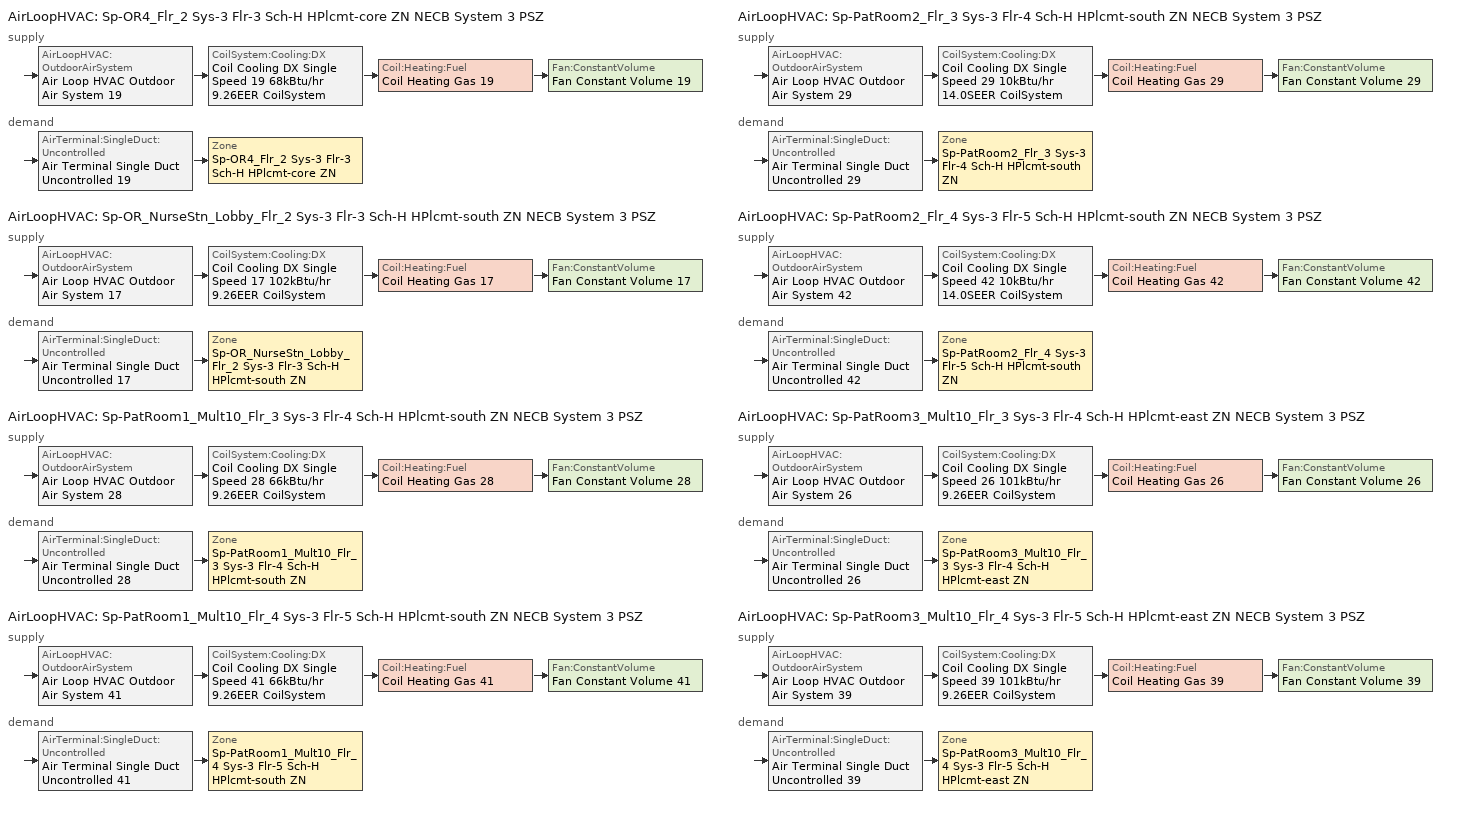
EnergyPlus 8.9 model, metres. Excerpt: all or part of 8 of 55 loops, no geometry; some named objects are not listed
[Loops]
AirLoopHVAC 'Sp-OR4_Flr_2 Sys-3 Flr-3 Sch-H HPlcmt-core ZN NECB System 3 PSZ'
 supply: AirLoopHVAC:OutdoorAirSystem 'Air Loop HVAC Outdoor Air System 19' > CoilSystem:Cooling:DX 'Coil Cooling DX Single Speed 19 68kBtu/hr 9.26EER CoilSystem' > Coil:Heating:Fuel 'Coil Heating Gas 19' > Fan:ConstantVolume 'Fan Constant Volume 19'
 demand: AirTerminal:SingleDuct:Uncontrolled 'Air Terminal Single Duct Uncontrolled 19' > Zone 'Sp-OR4_Flr_2 Sys-3 Flr-3 Sch-H HPlcmt-core ZN'
AirLoopHVAC 'Sp-OR_NurseStn_Lobby_Flr_2 Sys-3 Flr-3 Sch-H HPlcmt-south ZN NECB System 3 PSZ'
 supply: AirLoopHVAC:OutdoorAirSystem 'Air Loop HVAC Outdoor Air System 17' > CoilSystem:Cooling:DX 'Coil Cooling DX Single Speed 17 102kBtu/hr 9.26EER CoilSystem' > Coil:Heating:Fuel 'Coil Heating Gas 17' > Fan:ConstantVolume 'Fan Constant Volume 17'
 demand: AirTerminal:SingleDuct:Uncontrolled 'Air Terminal Single Duct Uncontrolled 17' > Zone 'Sp-OR_NurseStn_Lobby_Flr_2 Sys-3 Flr-3 Sch-H HPlcmt-south ZN'
AirLoopHVAC 'Sp-PatRoom1_Mult10_Flr_3 Sys-3 Flr-4 Sch-H HPlcmt-south ZN NECB System 3 PSZ'
 supply: AirLoopHVAC:OutdoorAirSystem 'Air Loop HVAC Outdoor Air System 28' > CoilSystem:Cooling:DX 'Coil Cooling DX Single Speed 28 66kBtu/hr 9.26EER CoilSystem' > Coil:Heating:Fuel 'Coil Heating Gas 28' > Fan:ConstantVolume 'Fan Constant Volume 28'
 demand: AirTerminal:SingleDuct:Uncontrolled 'Air Terminal Single Duct Uncontrolled 28' > Zone 'Sp-PatRoom1_Mult10_Flr_3 Sys-3 Flr-4 Sch-H HPlcmt-south ZN'
AirLoopHVAC 'Sp-PatRoom1_Mult10_Flr_4 Sys-3 Flr-5 Sch-H HPlcmt-south ZN NECB System 3 PSZ'
 supply: AirLoopHVAC:OutdoorAirSystem 'Air Loop HVAC Outdoor Air System 41' > CoilSystem:Cooling:DX 'Coil Cooling DX Single Speed 41 66kBtu/hr 9.26EER CoilSystem' > Coil:Heating:Fuel 'Coil Heating Gas 41' > Fan:ConstantVolume 'Fan Constant Volume 41'
 demand: AirTerminal:SingleDuct:Uncontrolled 'Air Terminal Single Duct Uncontrolled 41' > Zone 'Sp-PatRoom1_Mult10_Flr_4 Sys-3 Flr-5 Sch-H HPlcmt-south ZN'
AirLoopHVAC 'Sp-PatRoom2_Flr_3 Sys-3 Flr-4 Sch-H HPlcmt-south ZN NECB System 3 PSZ'
 supply: AirLoopHVAC:OutdoorAirSystem 'Air Loop HVAC Outdoor Air System 29' > CoilSystem:Cooling:DX 'Coil Cooling DX Single Speed 29 10kBtu/hr 14.0SEER CoilSystem' > Coil:Heating:Fuel 'Coil Heating Gas 29' > Fan:ConstantVolume 'Fan Constant Volume 29'
 demand: AirTerminal:SingleDuct:Uncontrolled 'Air Terminal Single Duct Uncontrolled 29' > Zone 'Sp-PatRoom2_Flr_3 Sys-3 Flr-4 Sch-H HPlcmt-south ZN'
AirLoopHVAC 'Sp-PatRoom2_Flr_4 Sys-3 Flr-5 Sch-H HPlcmt-south ZN NECB System 3 PSZ'
 supply: AirLoopHVAC:OutdoorAirSystem 'Air Loop HVAC Outdoor Air System 42' > CoilSystem:Cooling:DX 'Coil Cooling DX Single Speed 42 10kBtu/hr 14.0SEER CoilSystem' > Coil:Heating:Fuel 'Coil Heating Gas 42' > Fan:ConstantVolume 'Fan Constant Volume 42'
 demand: AirTerminal:SingleDuct:Uncontrolled 'Air Terminal Single Duct Uncontrolled 42' > Zone 'Sp-PatRoom2_Flr_4 Sys-3 Flr-5 Sch-H HPlcmt-south ZN'
AirLoopHVAC 'Sp-PatRoom3_Mult10_Flr_3 Sys-3 Flr-4 Sch-H HPlcmt-east ZN NECB System 3 PSZ'
 supply: AirLoopHVAC:OutdoorAirSystem 'Air Loop HVAC Outdoor Air System 26' > CoilSystem:Cooling:DX 'Coil Cooling DX Single Speed 26 101kBtu/hr 9.26EER CoilSystem' > Coil:Heating:Fuel 'Coil Heating Gas 26' > Fan:ConstantVolume 'Fan Constant Volume 26'
 demand: AirTerminal:SingleDuct:Uncontrolled 'Air Terminal Single Duct Uncontrolled 26' > Zone 'Sp-PatRoom3_Mult10_Flr_3 Sys-3 Flr-4 Sch-H HPlcmt-east ZN'
AirLoopHVAC 'Sp-PatRoom3_Mult10_Flr_4 Sys-3 Flr-5 Sch-H HPlcmt-east ZN NECB System 3 PSZ'
 supply: AirLoopHVAC:OutdoorAirSystem 'Air Loop HVAC Outdoor Air System 39' > CoilSystem:Cooling:DX 'Coil Cooling DX Single Speed 39 101kBtu/hr 9.26EER CoilSystem' > Coil:Heating:Fuel 'Coil Heating Gas 39' > Fan:ConstantVolume 'Fan Constant Volume 39'
 demand: AirTerminal:SingleDuct:Uncontrolled 'Air Terminal Single Duct Uncontrolled 39' > Zone 'Sp-PatRoom3_Mult10_Flr_4 Sys-3 Flr-5 Sch-H HPlcmt-east ZN'
[ZoneControl:Thermostat] Control Object Type 1=ThermostatSetpoint:DualSetpoint
Name | Zone or ZoneList | Control Type Schedule | Control Name 1
Sp-OR4_Flr_2 Sys-3 Flr-3 Sch-H HPlcmt-core ZN Thermostat | Sp-OR4_Flr_2 Sys-3 Flr-3 Sch-H HPlcmt-core ZN | Sp-OR4_Flr_2 Sys-3 Flr-3 Sch-H HPlcmt-core ZN Thermostat Schedule | Space Function Health care facility operating room Thermostat 18
Sp-OR_NurseStn_Lobby_Flr_2 Sys-3 Flr-3 Sch-H HPlcmt-south ZN Thermostat | Sp-OR_NurseStn_Lobby_Flr_2 Sys-3 Flr-3 Sch-H HPlcmt-south ZN | Sp-OR_NurseStn_Lobby_Flr_2 Sys-3 Flr-3 Sch-H HPlcmt-south ZN Thermostat Schedule | Space Function Health care facility nurses station Thermostat 8
Sp-PatRoom1_Mult10_Flr_3 Sys-3 Flr-4 Sch-H HPlcmt-south ZN Thermostat | Sp-PatRoom1_Mult10_Flr_3 Sys-3 Flr-4 Sch-H HPlcmt-south ZN | Sp-PatRoom1_Mult10_Flr_3 Sys-3 Flr-4 Sch-H HPlcmt-south ZN Thermostat Schedule | Space Function Health care facility patient room Thermostat 28
Sp-PatRoom1_Mult10_Flr_4 Sys-3 Flr-5 Sch-H HPlcmt-south ZN Thermostat | Sp-PatRoom1_Mult10_Flr_4 Sys-3 Flr-5 Sch-H HPlcmt-south ZN | Sp-PatRoom1_Mult10_Flr_4 Sys-3 Flr-5 Sch-H HPlcmt-south ZN Thermostat Schedule | Space Function Health care facility patient room Thermostat 36
Sp-PatRoom2_Flr_3 Sys-3 Flr-4 Sch-H HPlcmt-south ZN Thermostat | Sp-PatRoom2_Flr_3 Sys-3 Flr-4 Sch-H HPlcmt-south ZN | Sp-PatRoom2_Flr_3 Sys-3 Flr-4 Sch-H HPlcmt-south ZN Thermostat Schedule | Space Function Health care facility patient room Thermostat 29
Sp-PatRoom2_Flr_4 Sys-3 Flr-5 Sch-H HPlcmt-south ZN Thermostat | Sp-PatRoom2_Flr_4 Sys-3 Flr-5 Sch-H HPlcmt-south ZN | Sp-PatRoom2_Flr_4 Sys-3 Flr-5 Sch-H HPlcmt-south ZN Thermostat Schedule | Space Function Health care facility patient room Thermostat 37
Sp-PatRoom3_Mult10_Flr_3 Sys-3 Flr-4 Sch-H HPlcmt-east ZN Thermostat | Sp-PatRoom3_Mult10_Flr_3 Sys-3 Flr-4 Sch-H HPlcmt-east ZN | Sp-PatRoom3_Mult10_Flr_3 Sys-3 Flr-4 Sch-H HPlcmt-east ZN Thermostat Schedule | Space Function Health care facility patient room Thermostat 26
Sp-PatRoom3_Mult10_Flr_4 Sys-3 Flr-5 Sch-H HPlcmt-east ZN Thermostat | Sp-PatRoom3_Mult10_Flr_4 Sys-3 Flr-5 Sch-H HPlcmt-east ZN | Sp-PatRoom3_Mult10_Flr_4 Sys-3 Flr-5 Sch-H HPlcmt-east ZN Thermostat Schedule | Space Function Health care facility patient room Thermostat 34
[ThermostatSetpoint:DualSetpoint] Heating Setpoint Temperature Schedule=NECB-H-Thermostat Setpoint-Heating; Cooling Setpoint Temperature Schedule=NECB-H-Thermostat Setpoint-Cooling
Space Function Health care facility operating room Thermostat 18; Space Function Health care facility nurses station Thermostat 8; Space Function Health care facility patient room Thermostat 28; Space Function Health care facility patient room Thermostat 36; Space Function Health care facility patient room Thermostat 29; Space Function Health care facility patient room Thermostat 37; Space Function Health care facility patient room Thermostat 26; Space Function Health care facility patient room Thermostat 34
[AirTerminal:SingleDuct:Uncontrolled] Availability Schedule=Always On Discrete; Maximum Air Flow Rate {m3/s}=AutoSize
Air Terminal Single Duct Uncontrolled 19; Air Terminal Single Duct Uncontrolled 17; Air Terminal Single Duct Uncontrolled 28; Air Terminal Single Duct Uncontrolled 41; Air Terminal Single Duct Uncontrolled 29; Air Terminal Single Duct Uncontrolled 42; Air Terminal Single Duct Uncontrolled 26; Air Terminal Single Duct Uncontrolled 39
[Zone equipment]
Sp-OR4_Flr_2 Sys-3 Flr-3 Sch-H HPlcmt-core ZN: Air Terminal Single Duct Uncontrolled 19, Zone HVAC Baseboard Convective Water 19
Sp-OR_NurseStn_Lobby_Flr_2 Sys-3 Flr-3 Sch-H HPlcmt-south ZN: Air Terminal Single Duct Uncontrolled 17, Zone HVAC Baseboard Convective Water 17
Sp-PatRoom1_Mult10_Flr_3 Sys-3 Flr-4 Sch-H HPlcmt-south ZN: Air Terminal Single Duct Uncontrolled 28, Zone HVAC Baseboard Convective Water 28
Sp-PatRoom1_Mult10_Flr_4 Sys-3 Flr-5 Sch-H HPlcmt-south ZN: Air Terminal Single Duct Uncontrolled 41, Zone HVAC Baseboard Convective Water 41
Sp-PatRoom2_Flr_3 Sys-3 Flr-4 Sch-H HPlcmt-south ZN: Air Terminal Single Duct Uncontrolled 29, Zone HVAC Baseboard Convective Water 29
Sp-PatRoom2_Flr_4 Sys-3 Flr-5 Sch-H HPlcmt-south ZN: Air Terminal Single Duct Uncontrolled 42, Zone HVAC Baseboard Convective Water 42
Sp-PatRoom3_Mult10_Flr_3 Sys-3 Flr-4 Sch-H HPlcmt-east ZN: Air Terminal Single Duct Uncontrolled 26, Zone HVAC Baseboard Convective Water 26
Sp-PatRoom3_Mult10_Flr_4 Sys-3 Flr-5 Sch-H HPlcmt-east ZN: Air Terminal Single Duct Uncontrolled 39, Zone HVAC Baseboard Convective Water 39
[Sizing:Zone] Zone Cooling Design Supply Air Temperature Input Method=SupplyAirTemperature; Zone Cooling Design Supply Air Temperature {C}=13; Zone Cooling Design Supply Air Temperature Difference {deltaC}=11.11; Zone Heating Design Supply Air Temperature Input Method=SupplyAirTemperature; Zone Heating Design Supply Air Temperature {C}=43; Zone Heating Design Supply Air Temperature Difference {deltaC}=11.11; Zone Cooling Design Supply Air Humidity Ratio {kgWater/kgDryAir}=0.0085; Zone Heating Design Supply Air Humidity Ratio {kgWater/kgDryAir}=0.008; Zone Heating Sizing Factor=1.3; Zone Cooling Sizing Factor=1.1; Cooling Design Air Flow Method=DesignDay; Cooling Design Air Flow Rate {m3/s}=0; Cooling Minimum Air Flow per Zone Floor Area {m3/s-m2}=0.000762; Cooling Minimum Air Flow {m3/s}=0; Cooling Minimum Air Flow Fraction=0; Heating Design Air Flow Method=DesignDay; Heating Design Air Flow Rate {m3/s}=0; Heating Maximum Air Flow per Zone Floor Area {m3/s-m2}=0.002032; Heating Maximum Air Flow {m3/s}=0.141576; Heating Maximum Air Flow Fraction=0.3; Account for Dedicated Outdoor Air System=No
Name | Design Specification Outdoor Air Object | Design Specification Zone Air Distribution Object
Sp-OR4_Flr_2 Sys-3 Flr-3 Sch-H HPlcmt-core ZN | Space Function Health care facility operating room Ventilation | Sp-OR4_Flr_2 Sys-3 Flr-3 Sch-H HPlcmt-core ZN Design Spec Zone Air Dist
Sp-OR_NurseStn_Lobby_Flr_2 Sys-3 Flr-3 Sch-H HPlcmt-south ZN | Space Function Health care facility nurses station Ventilation | Sp-OR_NurseStn_Lobby_Flr_2 Sys-3 Flr-3 Sch-H HPlcmt-south ZN Design Spec Zone Air Dist
Sp-PatRoom1_Mult10_Flr_3 Sys-3 Flr-4 Sch-H HPlcmt-south ZN | Space Function Health care facility patient room Ventilation | Sp-PatRoom1_Mult10_Flr_3 Sys-3 Flr-4 Sch-H HPlcmt-south ZN Design Spec Zone Air Dist
Sp-PatRoom1_Mult10_Flr_4 Sys-3 Flr-5 Sch-H HPlcmt-south ZN | Space Function Health care facility patient room Ventilation | Sp-PatRoom1_Mult10_Flr_4 Sys-3 Flr-5 Sch-H HPlcmt-south ZN Design Spec Zone Air Dist
Sp-PatRoom2_Flr_3 Sys-3 Flr-4 Sch-H HPlcmt-south ZN | Space Function Health care facility patient room Ventilation | Sp-PatRoom2_Flr_3 Sys-3 Flr-4 Sch-H HPlcmt-south ZN Design Spec Zone Air Dist
Sp-PatRoom2_Flr_4 Sys-3 Flr-5 Sch-H HPlcmt-south ZN | Space Function Health care facility patient room Ventilation | Sp-PatRoom2_Flr_4 Sys-3 Flr-5 Sch-H HPlcmt-south ZN Design Spec Zone Air Dist
Sp-PatRoom3_Mult10_Flr_3 Sys-3 Flr-4 Sch-H HPlcmt-east ZN | Space Function Health care facility patient room Ventilation | Sp-PatRoom3_Mult10_Flr_3 Sys-3 Flr-4 Sch-H HPlcmt-east ZN Design Spec Zone Air Dist
Sp-PatRoom3_Mult10_Flr_4 Sys-3 Flr-5 Sch-H HPlcmt-east ZN | Space Function Health care facility patient room Ventilation | Sp-PatRoom3_Mult10_Flr_4 Sys-3 Flr-5 Sch-H HPlcmt-east ZN Design Spec Zone Air Dist
[DesignSpecification:ZoneAirDistribution] Zone Air Distribution Effectiveness in Cooling Mode=1; Zone Air Distribution Effectiveness in Heating Mode=1
Sp-OR4_Flr_2 Sys-3 Flr-3 Sch-H HPlcmt-core ZN Design Spec Zone Air Dist; Sp-OR_NurseStn_Lobby_Flr_2 Sys-3 Flr-3 Sch-H HPlcmt-south ZN Design Spec Zone Air Dist; Sp-PatRoom1_Mult10_Flr_3 Sys-3 Flr-4 Sch-H HPlcmt-south ZN Design Spec Zone Air Dist; Sp-PatRoom1_Mult10_Flr_4 Sys-3 Flr-5 Sch-H HPlcmt-south ZN Design Spec Zone Air Dist; Sp-PatRoom2_Flr_3 Sys-3 Flr-4 Sch-H HPlcmt-south ZN Design Spec Zone Air Dist; Sp-PatRoom2_Flr_4 Sys-3 Flr-5 Sch-H HPlcmt-south ZN Design Spec Zone Air Dist; Sp-PatRoom3_Mult10_Flr_3 Sys-3 Flr-4 Sch-H HPlcmt-east ZN Design Spec Zone Air Dist; Sp-PatRoom3_Mult10_Flr_4 Sys-3 Flr-5 Sch-H HPlcmt-east ZN Design Spec Zone Air Dist
[Controller:MechanicalVentilation] Demand Controlled Ventilation=No; System Outdoor Air Method=ZoneSum
Name | Availability Schedule | Zone Name 1 | Design Specification Outdoor Air Object Name 1 | Design Specification Zone Air Distribution Object Name 1
Controller Mechanical Ventilation 19 | Sp-OR4_Flr_2 Sys-3 Flr-3 Sch-H HPlcmt-core ZN NECB System 3 PSZ Occ Sch | Sp-OR4_Flr_2 Sys-3 Flr-3 Sch-H HPlcmt-core ZN | Space Function Health care facility operating room Ventilation | Sp-OR4_Flr_2 Sys-3 Flr-3 Sch-H HPlcmt-core ZN Design Spec Zone Air Dist
Controller Mechanical Ventilation 17 | Sp-OR_NurseStn_Lobby_Flr_2 Sys-3 Flr-3 Sch-H HPlcmt-south ZN NECB System 3 PSZ Occ Sch | Sp-OR_NurseStn_Lobby_Flr_2 Sys-3 Flr-3 Sch-H HPlcmt-south ZN | Space Function Health care facility nurses station Ventilation | Sp-OR_NurseStn_Lobby_Flr_2 Sys-3 Flr-3 Sch-H HPlcmt-south ZN Design Spec Zone Air Dist
Controller Mechanical Ventilation 28 | Sp-PatRoom1_Mult10_Flr_3 Sys-3 Flr-4 Sch-H HPlcmt-south ZN NECB System 3 PSZ Occ Sch | Sp-PatRoom1_Mult10_Flr_3 Sys-3 Flr-4 Sch-H HPlcmt-south ZN | Space Function Health care facility patient room Ventilation | Sp-PatRoom1_Mult10_Flr_3 Sys-3 Flr-4 Sch-H HPlcmt-south ZN Design Spec Zone Air Dist
Controller Mechanical Ventilation 41 | Sp-PatRoom1_Mult10_Flr_4 Sys-3 Flr-5 Sch-H HPlcmt-south ZN NECB System 3 PSZ Occ Sch | Sp-PatRoom1_Mult10_Flr_4 Sys-3 Flr-5 Sch-H HPlcmt-south ZN | Space Function Health care facility patient room Ventilation | Sp-PatRoom1_Mult10_Flr_4 Sys-3 Flr-5 Sch-H HPlcmt-south ZN Design Spec Zone Air Dist
Controller Mechanical Ventilation 29 | Always On Discrete | Sp-PatRoom2_Flr_3 Sys-3 Flr-4 Sch-H HPlcmt-south ZN | Space Function Health care facility patient room Ventilation | Sp-PatRoom2_Flr_3 Sys-3 Flr-4 Sch-H HPlcmt-south ZN Design Spec Zone Air Dist
Controller Mechanical Ventilation 42 | Always On Discrete | Sp-PatRoom2_Flr_4 Sys-3 Flr-5 Sch-H HPlcmt-south ZN | Space Function Health care facility patient room Ventilation | Sp-PatRoom2_Flr_4 Sys-3 Flr-5 Sch-H HPlcmt-south ZN Design Spec Zone Air Dist
Controller Mechanical Ventilation 26 | Sp-PatRoom3_Mult10_Flr_3 Sys-3 Flr-4 Sch-H HPlcmt-east ZN NECB System 3 PSZ Occ Sch | Sp-PatRoom3_Mult10_Flr_3 Sys-3 Flr-4 Sch-H HPlcmt-east ZN | Space Function Health care facility patient room Ventilation | Sp-PatRoom3_Mult10_Flr_3 Sys-3 Flr-4 Sch-H HPlcmt-east ZN Design Spec Zone Air Dist
Controller Mechanical Ventilation 39 | Sp-PatRoom3_Mult10_Flr_4 Sys-3 Flr-5 Sch-H HPlcmt-east ZN NECB System 3 PSZ Occ Sch | Sp-PatRoom3_Mult10_Flr_4 Sys-3 Flr-5 Sch-H HPlcmt-east ZN | Space Function Health care facility patient room Ventilation | Sp-PatRoom3_Mult10_Flr_4 Sys-3 Flr-5 Sch-H HPlcmt-east ZN Design Spec Zone Air Dist
[DesignSpecification:OutdoorAir] Outdoor Air Method=Sum; Outdoor Air Flow per Person {m3/s-person}=0; Outdoor Air Flow per Zone {m3/s}=0; Outdoor Air Flow Air Changes per Hour {1/hr}=0
Name | Outdoor Air Flow per Zone Floor Area {m3/s-m2}
Space Function Health care facility operating room Ventilation | 0.004572
Space Function Health care facility nurses station Ventilation; Space Function Health care facility patient room Ventilation | 0.001524
[AirLoopHVAC] Design Supply Air Flow Rate {m3/s}=AutoSize
Sp-OR4_Flr_2 Sys-3 Flr-3 Sch-H HPlcmt-core ZN NECB System 3 PSZ; Sp-OR_NurseStn_Lobby_Flr_2 Sys-3 Flr-3 Sch-H HPlcmt-south ZN NECB System 3 PSZ; Sp-PatRoom1_Mult10_Flr_3 Sys-3 Flr-4 Sch-H HPlcmt-south ZN NECB System 3 PSZ; Sp-PatRoom1_Mult10_Flr_4 Sys-3 Flr-5 Sch-H HPlcmt-south ZN NECB System 3 PSZ; Sp-PatRoom2_Flr_3 Sys-3 Flr-4 Sch-H HPlcmt-south ZN NECB System 3 PSZ; Sp-PatRoom2_Flr_4 Sys-3 Flr-5 Sch-H HPlcmt-south ZN NECB System 3 PSZ; Sp-PatRoom3_Mult10_Flr_3 Sys-3 Flr-4 Sch-H HPlcmt-east ZN NECB System 3 PSZ; Sp-PatRoom3_Mult10_Flr_4 Sys-3 Flr-5 Sch-H HPlcmt-east ZN NECB System 3 PSZ
[Sizing:System] Type of Load to Size On=Sensible; Design Outdoor Air Flow Rate {m3/s}=Autosize; Central Heating Maximum System Air Flow Ratio=1; Preheat Design Temperature {C}=7; Preheat Design Humidity Ratio {kgWater/kgDryAir}=0.008; Precool Design Temperature {C}=13; Precool Design Humidity Ratio {kgWater/kgDryAir}=0.008; Central Cooling Design Supply Air Temperature {C}=13; Central Heating Design Supply Air Temperature {C}=43; Type of Zone Sum to Use=NonCoincident; 100% Outdoor Air in Cooling=No; 100% Outdoor Air in Heating=No; Central Cooling Design Supply Air Humidity Ratio {kgWater/kgDryAir}=0.0085; Central Heating Design Supply Air Humidity Ratio {kgWater/kgDryAir}=0.008; Cooling Supply Air Flow Rate Method=DesignDay; Cooling Supply Air Flow Rate {m3/s}=0; Cooling Supply Air Flow Rate Per Floor Area {m3/s-m2}=0.00996765; Cooling Fraction of Autosized Cooling Supply Air Flow Rate=1; Cooling Supply Air Flow Rate Per Unit Cooling Capacity {m3/s-W}=3.94755e-05; Heating Supply Air Flow Rate Method=DesignDay; Heating Supply Air Flow Rate {m3/s}=0; Heating Supply Air Flow Rate Per Floor Area {m3/s-m2}=0.00996765; Heating Fraction of Autosized Heating Supply Air Flow Rate=1; Heating Fraction of Autosized Cooling Supply Air Flow Rate=1; Heating Supply Air Flow Rate Per Unit Heating Capacity {m3/s-W}=3.15882e-05; System Outdoor Air Method=ZoneSum; Zone Maximum Outdoor Air Fraction=1; Cooling Design Capacity Method=CoolingDesignCapacity; Cooling Design Capacity {W}=Autosize; Cooling Design Capacity Per Floor Area {W/m2}=234.7; Fraction of Autosized Cooling Design Capacity=1; Heating Design Capacity Method=HeatingDesignCapacity; Heating Design Capacity {W}=Autosize; Heating Design Capacity Per Floor Area {W/m2}=157; Fraction of Autosized Heating Design Capacity=1; Central Cooling Capacity Control Method=OnOff
Sp-OR4_Flr_2 Sys-3 Flr-3 Sch-H HPlcmt-core ZN NECB System 3 PSZ; Sp-OR_NurseStn_Lobby_Flr_2 Sys-3 Flr-3 Sch-H HPlcmt-south ZN NECB System 3 PSZ; Sp-PatRoom1_Mult10_Flr_3 Sys-3 Flr-4 Sch-H HPlcmt-south ZN NECB System 3 PSZ; Sp-PatRoom1_Mult10_Flr_4 Sys-3 Flr-5 Sch-H HPlcmt-south ZN NECB System 3 PSZ; Sp-PatRoom2_Flr_3 Sys-3 Flr-4 Sch-H HPlcmt-south ZN NECB System 3 PSZ; Sp-PatRoom2_Flr_4 Sys-3 Flr-5 Sch-H HPlcmt-south ZN NECB System 3 PSZ; Sp-PatRoom3_Mult10_Flr_3 Sys-3 Flr-4 Sch-H HPlcmt-east ZN NECB System 3 PSZ; Sp-PatRoom3_Mult10_Flr_4 Sys-3 Flr-5 Sch-H HPlcmt-east ZN NECB System 3 PSZ
[Controller:OutdoorAir] Minimum Outdoor Air Flow Rate {m3/s}=Autosize; Maximum Outdoor Air Flow Rate {m3/s}=Autosize; Economizer Control Action Type=ModulateFlow; Lockout Type=NoLockout; Minimum Limit Type=FixedMinimum; High Humidity Control=No; Control High Indoor Humidity Based on Outdoor Humidity Ratio=Yes; Heat Recovery Bypass Control Type=BypassWhenWithinEconomizerLimits
Name | Economizer Control Type | Economizer Maximum Limit Dry-Bulb Temperature {C} | Economizer Maximum Limit Enthalpy {J/kg} | Economizer Minimum Limit Dry-Bulb Temperature {C} | Minimum Outdoor Air Schedule | Mechanical Ventilation Controller
Controller Outdoor Air 19 | NoEconomizer | 28 | 64000 | -100 | Sp-OR4_Flr_2 Sys-3 Flr-3 Sch-H HPlcmt-core ZN NECB System 3 PSZ Occ Sch | Controller Mechanical Ventilation 19
Controller Outdoor Air 17 | DifferentialEnthalpy |  |  |  | Sp-OR_NurseStn_Lobby_Flr_2 Sys-3 Flr-3 Sch-H HPlcmt-south ZN NECB System 3 PSZ Occ Sch | Controller Mechanical Ventilation 17
Controller Outdoor Air 28 | NoEconomizer | 28 | 64000 | -100 | Sp-PatRoom1_Mult10_Flr_3 Sys-3 Flr-4 Sch-H HPlcmt-south ZN NECB System 3 PSZ Occ Sch | Controller Mechanical Ventilation 28
Controller Outdoor Air 41 | NoEconomizer | 28 | 64000 | -100 | Sp-PatRoom1_Mult10_Flr_4 Sys-3 Flr-5 Sch-H HPlcmt-south ZN NECB System 3 PSZ Occ Sch | Controller Mechanical Ventilation 41
Controller Outdoor Air 29 | NoEconomizer | 28 | 64000 | -100 | Always On Discrete | Controller Mechanical Ventilation 29
Controller Outdoor Air 42 | NoEconomizer | 28 | 64000 | -100 | Always On Discrete | Controller Mechanical Ventilation 42
Controller Outdoor Air 26 | DifferentialEnthalpy |  |  |  | Sp-PatRoom3_Mult10_Flr_3 Sys-3 Flr-4 Sch-H HPlcmt-east ZN NECB System 3 PSZ Occ Sch | Controller Mechanical Ventilation 26
Controller Outdoor Air 39 | DifferentialEnthalpy |  |  |  | Sp-PatRoom3_Mult10_Flr_4 Sys-3 Flr-5 Sch-H HPlcmt-east ZN NECB System 3 PSZ Occ Sch | Controller Mechanical Ventilation 39
[SetpointManager:MixedAir] Control Variable=Temperature
Node 311 OS Default SPM; Node 310 OS Default SPM; Node 309 OS Default SPM; Node 285 OS Default SPM; Node 284 OS Default SPM; Node 283 OS Default SPM; Node 428 OS Default SPM; Node 427 OS Default SPM; Node 426 OS Default SPM; Node 597 OS Default SPM; Node 596 OS Default SPM; Node 595 OS Default SPM; Node 441 OS Default SPM; Node 440 OS Default SPM; Node 439 OS Default SPM; Node 610 OS Default SPM; Node 609 OS Default SPM; Node 608 OS Default SPM; Node 402 OS Default SPM; Node 401 OS Default SPM; Node 400 OS Default SPM; Node 571 OS Default SPM; Node 570 OS Default SPM; Node 569 OS Default SPM
[CoilSystem:Cooling:DX] Availability Schedule=Always On Discrete
Name | Cooling Coil
Coil Cooling DX Single Speed 19 68kBtu/hr 9.26EER CoilSystem | Coil Cooling DX Single Speed 19 68kBtu/hr 9.26EER
Coil Cooling DX Single Speed 17 102kBtu/hr 9.26EER CoilSystem | Coil Cooling DX Single Speed 17 102kBtu/hr 9.26EER
Coil Cooling DX Single Speed 28 66kBtu/hr 9.26EER CoilSystem | Coil Cooling DX Single Speed 28 66kBtu/hr 9.26EER
Coil Cooling DX Single Speed 41 66kBtu/hr 9.26EER CoilSystem | Coil Cooling DX Single Speed 41 66kBtu/hr 9.26EER
Coil Cooling DX Single Speed 29 10kBtu/hr 14.0SEER CoilSystem | Coil Cooling DX Single Speed 29 10kBtu/hr 14.0SEER
Coil Cooling DX Single Speed 42 10kBtu/hr 14.0SEER CoilSystem | Coil Cooling DX Single Speed 42 10kBtu/hr 14.0SEER
Coil Cooling DX Single Speed 26 101kBtu/hr 9.26EER CoilSystem | Coil Cooling DX Single Speed 26 101kBtu/hr 9.26EER
Coil Cooling DX Single Speed 39 101kBtu/hr 9.26EER CoilSystem | Coil Cooling DX Single Speed 39 101kBtu/hr 9.26EER
[Coil:Cooling:DX:SingleSpeed] Availability Schedule=Always On Discrete; Gross Rated Total Cooling Capacity {W}=Autosize; Gross Rated Sensible Heat Ratio=Autosize; Rated Air Flow Rate {m3/s}=Autosize; Rated Evaporator Fan Power Per Volume Flow Rate {W/(m3/s)}=773.3; Total Cooling Capacity Function of Temperature Curve=DXCOOL-NECB2011-REF-CAPFT; Total Cooling Capacity Function of Flow Fraction Curve=DXCOOL-NECB2011-REF-CAPFFLOW; Energy Input Ratio Function of Temperature Curve=DXCOOL-NECB2011-REF-COOLEIRFT; Energy Input Ratio Function of Flow Fraction Curve=DXCOOL-NECB2011-REF-COOLEIRFFLOW; Part Load Fraction Correlation Curve=DXCOOL-NECB2011-REF-COOLPLFFPLR; Condenser Type=AirCooled; Evaporative Condenser Effectiveness=0; Evaporative Condenser Air Flow Rate {m3/s}=Autosize; Evaporative Condenser Pump Rated Power Consumption {W}=Autosize; Crankcase Heater Capacity {W}=0; Maximum Outdoor Dry-Bulb Temperature for Crankcase Heater Operation {C}=0; Basin Heater Capacity {W/K}=0; Basin Heater Setpoint Temperature {C}=10
Name | Gross Rated Cooling COP {W/W}
Coil Cooling DX Single Speed 19 68kBtu/hr 9.26EER | 3.17927
Coil Cooling DX Single Speed 17 102kBtu/hr 9.26EER | 3.20365
Coil Cooling DX Single Speed 28 66kBtu/hr 9.26EER | 3.1776
Coil Cooling DX Single Speed 41 66kBtu/hr 9.26EER | 3.17758
Coil Cooling DX Single Speed 29 10kBtu/hr 14.0SEER; Coil Cooling DX Single Speed 42 10kBtu/hr 14.0SEER | 3.8248
Coil Cooling DX Single Speed 26 101kBtu/hr 9.26EER | 3.20291
Coil Cooling DX Single Speed 39 101kBtu/hr 9.26EER | 3.20284
[Coil:Heating:Fuel] Availability Schedule=Always On Discrete; Fuel Type=NaturalGas; Burner Efficiency=0.8; Nominal Capacity {W}=AutoSize; Parasitic Electric Load {W}=0; Parasitic Fuel Load {W}=0
Coil Heating Gas 19; Coil Heating Gas 17; Coil Heating Gas 28; Coil Heating Gas 41; Coil Heating Gas 29; Coil Heating Gas 42; Coil Heating Gas 26; Coil Heating Gas 39
[Fan:ConstantVolume] Fan Total Efficiency=0.39975; Pressure Rise {Pa}=640; Maximum Flow Rate {m3/s}=AutoSize; Motor Efficiency=0.615; Motor In Airstream Fraction=1
Name | Availability Schedule
Fan Constant Volume 19 | Sp-OR4_Flr_2 Sys-3 Flr-3 Sch-H HPlcmt-core ZN NECB System 3 PSZ Occ Sch
Fan Constant Volume 17 | Sp-OR_NurseStn_Lobby_Flr_2 Sys-3 Flr-3 Sch-H HPlcmt-south ZN NECB System 3 PSZ Occ Sch
Fan Constant Volume 28 | Sp-PatRoom1_Mult10_Flr_3 Sys-3 Flr-4 Sch-H HPlcmt-south ZN NECB System 3 PSZ Occ Sch
Fan Constant Volume 41 | Sp-PatRoom1_Mult10_Flr_4 Sys-3 Flr-5 Sch-H HPlcmt-south ZN NECB System 3 PSZ Occ Sch
Fan Constant Volume 29; Fan Constant Volume 42 | Always On Discrete
Fan Constant Volume 26 | Sp-PatRoom3_Mult10_Flr_3 Sys-3 Flr-4 Sch-H HPlcmt-east ZN NECB System 3 PSZ Occ Sch
Fan Constant Volume 39 | Sp-PatRoom3_Mult10_Flr_4 Sys-3 Flr-5 Sch-H HPlcmt-east ZN NECB System 3 PSZ Occ Sch
[SetpointManager:SingleZone:Reheat] Control Variable=Temperature; Minimum Supply Air Temperature {C}=13; Maximum Supply Air Temperature {C}=43
Name | Control Zone
Setpoint Manager Single Zone Reheat 19 | Sp-OR4_Flr_2 Sys-3 Flr-3 Sch-H HPlcmt-core ZN
Setpoint Manager Single Zone Reheat 17 | Sp-OR_NurseStn_Lobby_Flr_2 Sys-3 Flr-3 Sch-H HPlcmt-south ZN
Setpoint Manager Single Zone Reheat 28 | Sp-PatRoom1_Mult10_Flr_3 Sys-3 Flr-4 Sch-H HPlcmt-south ZN
Setpoint Manager Single Zone Reheat 41 | Sp-PatRoom1_Mult10_Flr_4 Sys-3 Flr-5 Sch-H HPlcmt-south ZN
Setpoint Manager Single Zone Reheat 29 | Sp-PatRoom2_Flr_3 Sys-3 Flr-4 Sch-H HPlcmt-south ZN
Setpoint Manager Single Zone Reheat 42 | Sp-PatRoom2_Flr_4 Sys-3 Flr-5 Sch-H HPlcmt-south ZN
Setpoint Manager Single Zone Reheat 26 | Sp-PatRoom3_Mult10_Flr_3 Sys-3 Flr-4 Sch-H HPlcmt-east ZN
Setpoint Manager Single Zone Reheat 39 | Sp-PatRoom3_Mult10_Flr_4 Sys-3 Flr-5 Sch-H HPlcmt-east ZN
[Schedule:Compact]
Sp-OR4_Flr_2 Sys-3 Flr-3 Sch-H HPlcmt-core ZN Thermostat Schedule; Sp-OR_NurseStn_Lobby_Flr_2 Sys-3 Flr-3 Sch-H HPlcmt-south ZN Thermostat Schedule; Sp-PatRoom1_Mult10_Flr_3 Sys-3 Flr-4 Sch-H HPlcmt-south ZN Thermostat Schedule; Sp-PatRoom1_Mult10_Flr_4 Sys-3 Flr-5 Sch-H HPlcmt-south ZN Thermostat Schedule; Sp-PatRoom2_Flr_3 Sys-3 Flr-4 Sch-H HPlcmt-south ZN Thermostat Schedule; Sp-PatRoom2_Flr_4 Sys-3 Flr-5 Sch-H HPlcmt-south ZN Thermostat Schedule; Sp-PatRoom3_Mult10_Flr_3 Sys-3 Flr-4 Sch-H HPlcmt-east ZN Thermostat Schedule; Sp-PatRoom3_Mult10_Flr_4 Sys-3 Flr-5 Sch-H HPlcmt-east ZN Thermostat Schedule: Through: 12/31, For: AllDays, Until: 24:00, 4
[Schedule:Day:Interval]
NECB-H-Thermostat Setpoint-Heating Sun|Hol Day; NECB-H-Thermostat Setpoint-Heating Default|Wkdy Day; NECB-H-Thermostat Setpoint-Heating Sat Day; NECB-H-Thermostat Setpoint-Heating Default: No, 01:00, 22, 07:00, 18, 08:00, 20, 24:00, 22
NECB-H-Thermostat Setpoint-Cooling Sun|Hol Day; NECB-H-Thermostat Setpoint-Cooling Default|Wkdy Day; NECB-H-Thermostat Setpoint-Cooling Sat Day; NECB-H-Thermostat Setpoint-Cooling Default: No, 24:00, 24
Sp-OR4_Flr_2 Sys-3 Flr-3 Sch-H HPlcmt-core ZN NECB System 3 PSZ Occ Sch Sunday; Sp-OR4_Flr_2 Sys-3 Flr-3 Sch-H HPlcmt-core ZN NECB System 3 PSZ Occ Sch Monday; Sp-OR4_Flr_2 Sys-3 Flr-3 Sch-H HPlcmt-core ZN NECB System 3 PSZ Occ Sch Tuesday; Sp-OR4_Flr_2 Sys-3 Flr-3 Sch-H HPlcmt-core ZN NECB System 3 PSZ Occ Sch Wednesday; Sp-OR4_Flr_2 Sys-3 Flr-3 Sch-H HPlcmt-core ZN NECB System 3 PSZ Occ Sch Thursday; Sp-OR4_Flr_2 Sys-3 Flr-3 Sch-H HPlcmt-core ZN NECB System 3 PSZ Occ Sch Friday; Sp-OR4_Flr_2 Sys-3 Flr-3 Sch-H HPlcmt-core ZN NECB System 3 PSZ Occ Sch Saturday; Sp-OR4_Flr_2 Sys-3 Flr-3 Sch-H HPlcmt-core ZN NECB System 3 PSZ Occ Sch Default; Sp-OR4_Flr_2 Sys-3 Flr-3 Sch-H HPlcmt-core ZN NECB System 3 PSZ Occ Sch Summer Design Day; Sp-OR4_Flr_2 Sys-3 Flr-3 Sch-H HPlcmt-core ZN NECB System 3 PSZ Occ Sch Winter Design Day; Sp-OR_NurseStn_Lobby_Flr_2 Sys-3 Flr-3 Sch-H HPlcmt-south ZN NECB System 3 PSZ Occ Sch Sunday; Sp-OR_NurseStn_Lobby_Flr_2 Sys-3 Flr-3 Sch-H HPlcmt-south ZN NECB System 3 PSZ Occ Sch Monday; Sp-OR_NurseStn_Lobby_Flr_2 Sys-3 Flr-3 Sch-H HPlcmt-south ZN NECB System 3 PSZ Occ Sch Tuesday; Sp-OR_NurseStn_Lobby_Flr_2 Sys-3 Flr-3 Sch-H HPlcmt-south ZN NECB System 3 PSZ Occ Sch Wednesday; Sp-OR_NurseStn_Lobby_Flr_2 Sys-3 Flr-3 Sch-H HPlcmt-south ZN NECB System 3 PSZ Occ Sch Thursday; Sp-OR_NurseStn_Lobby_Flr_2 Sys-3 Flr-3 Sch-H HPlcmt-south ZN NECB System 3 PSZ Occ Sch Friday; Sp-OR_NurseStn_Lobby_Flr_2 Sys-3 Flr-3 Sch-H HPlcmt-south ZN NECB System 3 PSZ Occ Sch Saturday; Sp-OR_NurseStn_Lobby_Flr_2 Sys-3 Flr-3 Sch-H HPlcmt-south ZN NECB System 3 PSZ Occ Sch Default; Sp-OR_NurseStn_Lobby_Flr_2 Sys-3 Flr-3 Sch-H HPlcmt-south ZN NECB System 3 PSZ Occ Sch Summer Design Day; Sp-OR_NurseStn_Lobby_Flr_2 Sys-3 Flr-3 Sch-H HPlcmt-south ZN NECB System 3 PSZ Occ Sch Winter Design Day; Sp-PatRoom1_Mult10_Flr_3 Sys-3 Flr-4 Sch-H HPlcmt-south ZN NECB System 3 PSZ Occ Sch Sunday; Sp-PatRoom1_Mult10_Flr_3 Sys-3 Flr-4 Sch-H HPlcmt-south ZN NECB System 3 PSZ Occ Sch Monday; Sp-PatRoom1_Mult10_Flr_3 Sys-3 Flr-4 Sch-H HPlcmt-south ZN NECB System 3 PSZ Occ Sch Tuesday; Sp-PatRoom1_Mult10_Flr_3 Sys-3 Flr-4 Sch-H HPlcmt-south ZN NECB System 3 PSZ Occ Sch Wednesday; Sp-PatRoom1_Mult10_Flr_3 Sys-3 Flr-4 Sch-H HPlcmt-south ZN NECB System 3 PSZ Occ Sch Thursday; Sp-PatRoom1_Mult10_Flr_3 Sys-3 Flr-4 Sch-H HPlcmt-south ZN NECB System 3 PSZ Occ Sch Friday; Sp-PatRoom1_Mult10_Flr_3 Sys-3 Flr-4 Sch-H HPlcmt-south ZN NECB System 3 PSZ Occ Sch Saturday; Sp-PatRoom1_Mult10_Flr_3 Sys-3 Flr-4 Sch-H HPlcmt-south ZN NECB System 3 PSZ Occ Sch Default; Sp-PatRoom1_Mult10_Flr_3 Sys-3 Flr-4 Sch-H HPlcmt-south ZN NECB System 3 PSZ Occ Sch Summer Design Day; Sp-PatRoom1_Mult10_Flr_3 Sys-3 Flr-4 Sch-H HPlcmt-south ZN NECB System 3 PSZ Occ Sch Winter Design Day; Sp-PatRoom1_Mult10_Flr_4 Sys-3 Flr-5 Sch-H HPlcmt-south ZN NECB System 3 PSZ Occ Sch Sunday; Sp-PatRoom1_Mult10_Flr_4 Sys-3 Flr-5 Sch-H HPlcmt-south ZN NECB System 3 PSZ Occ Sch Monday; Sp-PatRoom1_Mult10_Flr_4 Sys-3 Flr-5 Sch-H HPlcmt-south ZN NECB System 3 PSZ Occ Sch Tuesday; Sp-PatRoom1_Mult10_Flr_4 Sys-3 Flr-5 Sch-H HPlcmt-south ZN NECB System 3 PSZ Occ Sch Wednesday; Sp-PatRoom1_Mult10_Flr_4 Sys-3 Flr-5 Sch-H HPlcmt-south ZN NECB System 3 PSZ Occ Sch Thursday; Sp-PatRoom1_Mult10_Flr_4 Sys-3 Flr-5 Sch-H HPlcmt-south ZN NECB System 3 PSZ Occ Sch Friday; Sp-PatRoom1_Mult10_Flr_4 Sys-3 Flr-5 Sch-H HPlcmt-south ZN NECB System 3 PSZ Occ Sch Saturday; Sp-PatRoom1_Mult10_Flr_4 Sys-3 Flr-5 Sch-H HPlcmt-south ZN NECB System 3 PSZ Occ Sch Default; Sp-PatRoom1_Mult10_Flr_4 Sys-3 Flr-5 Sch-H HPlcmt-south ZN NECB System 3 PSZ Occ Sch Summer Design Day; Sp-PatRoom1_Mult10_Flr_4 Sys-3 Flr-5 Sch-H HPlcmt-south ZN NECB System 3 PSZ Occ Sch Winter Design Day; Sp-PatRoom3_Mult10_Flr_3 Sys-3 Flr-4 Sch-H HPlcmt-east ZN NECB System 3 PSZ Occ Sch Sunday; Sp-PatRoom3_Mult10_Flr_3 Sys-3 Flr-4 Sch-H HPlcmt-east ZN NECB System 3 PSZ Occ Sch Monday; Sp-PatRoom3_Mult10_Flr_3 Sys-3 Flr-4 Sch-H HPlcmt-east ZN NECB System 3 PSZ Occ Sch Tuesday; Sp-PatRoom3_Mult10_Flr_3 Sys-3 Flr-4 Sch-H HPlcmt-east ZN NECB System 3 PSZ Occ Sch Wednesday; Sp-PatRoom3_Mult10_Flr_3 Sys-3 Flr-4 Sch-H HPlcmt-east ZN NECB System 3 PSZ Occ Sch Thursday; Sp-PatRoom3_Mult10_Flr_3 Sys-3 Flr-4 Sch-H HPlcmt-east ZN NECB System 3 PSZ Occ Sch Friday; Sp-PatRoom3_Mult10_Flr_3 Sys-3 Flr-4 Sch-H HPlcmt-east ZN NECB System 3 PSZ Occ Sch Saturday; Sp-PatRoom3_Mult10_Flr_3 Sys-3 Flr-4 Sch-H HPlcmt-east ZN NECB System 3 PSZ Occ Sch Default; Sp-PatRoom3_Mult10_Flr_3 Sys-3 Flr-4 Sch-H HPlcmt-east ZN NECB System 3 PSZ Occ Sch Summer Design Day; Sp-PatRoom3_Mult10_Flr_3 Sys-3 Flr-4 Sch-H HPlcmt-east ZN NECB System 3 PSZ Occ Sch Winter Design Day; Sp-PatRoom3_Mult10_Flr_4 Sys-3 Flr-5 Sch-H HPlcmt-east ZN NECB System 3 PSZ Occ Sch Sunday; Sp-PatRoom3_Mult10_Flr_4 Sys-3 Flr-5 Sch-H HPlcmt-east ZN NECB System 3 PSZ Occ Sch Monday; Sp-PatRoom3_Mult10_Flr_4 Sys-3 Flr-5 Sch-H HPlcmt-east ZN NECB System 3 PSZ Occ Sch Tuesday; Sp-PatRoom3_Mult10_Flr_4 Sys-3 Flr-5 Sch-H HPlcmt-east ZN NECB System 3 PSZ Occ Sch Wednesday; Sp-PatRoom3_Mult10_Flr_4 Sys-3 Flr-5 Sch-H HPlcmt-east ZN NECB System 3 PSZ Occ Sch Thursday; Sp-PatRoom3_Mult10_Flr_4 Sys-3 Flr-5 Sch-H HPlcmt-east ZN NECB System 3 PSZ Occ Sch Friday; Sp-PatRoom3_Mult10_Flr_4 Sys-3 Flr-5 Sch-H HPlcmt-east ZN NECB System 3 PSZ Occ Sch Saturday; Sp-PatRoom3_Mult10_Flr_4 Sys-3 Flr-5 Sch-H HPlcmt-east ZN NECB System 3 PSZ Occ Sch Default; Sp-PatRoom3_Mult10_Flr_4 Sys-3 Flr-5 Sch-H HPlcmt-east ZN NECB System 3 PSZ Occ Sch Summer Design Day; Sp-PatRoom3_Mult10_Flr_4 Sys-3 Flr-5 Sch-H HPlcmt-east ZN NECB System 3 PSZ Occ Sch Winter Design Day: No, 24:00, 1
[Schedule:Week:Daily]
NECB-H-Thermostat Setpoint-Heating Week Rule - Jan1-Dec31: NECB-H-Thermostat Setpoint-Heating Sun|Hol Day, NECB-H-Thermostat Setpoint-Heating Default|Wkdy Day, NECB-H-Thermostat Setpoint-Heating Default|Wkdy Day, NECB-H-Thermostat Setpoint-Heating Default|Wkdy Day, NECB-H-Thermostat Setpoint-Heating Default|Wkdy Day, NECB-H-Thermostat Setpoint-Heating Default|Wkdy Day, NECB-H-Thermostat Setpoint-Heating Sat Day, NECB-H-Thermostat Setpoint-Heating Default, NECB-H-Thermostat Setpoint-Heating Default, NECB-H-Thermostat Setpoint-Heating Default, NECB-H-Thermostat Setpoint-Heating Default, NECB-H-Thermostat Setpoint-Heating Default
NECB-H-Thermostat Setpoint-Cooling Week Rule - Jan1-Dec31: NECB-H-Thermostat Setpoint-Cooling Sun|Hol Day, NECB-H-Thermostat Setpoint-Cooling Default|Wkdy Day, NECB-H-Thermostat Setpoint-Cooling Default|Wkdy Day, NECB-H-Thermostat Setpoint-Cooling Default|Wkdy Day, NECB-H-Thermostat Setpoint-Cooling Default|Wkdy Day, NECB-H-Thermostat Setpoint-Cooling Default|Wkdy Day, NECB-H-Thermostat Setpoint-Cooling Sat Day, NECB-H-Thermostat Setpoint-Cooling Default, NECB-H-Thermostat Setpoint-Cooling Default, NECB-H-Thermostat Setpoint-Cooling Default, NECB-H-Thermostat Setpoint-Cooling Default, NECB-H-Thermostat Setpoint-Cooling Default
Sp-OR4_Flr_2 Sys-3 Flr-3 Sch-H HPlcmt-core ZN NECB System 3 PSZ Occ Sch Week Rule - Jan1-Dec31: Sp-OR4_Flr_2 Sys-3 Flr-3 Sch-H HPlcmt-core ZN NECB System 3 PSZ Occ Sch Sunday, Sp-OR4_Flr_2 Sys-3 Flr-3 Sch-H HPlcmt-core ZN NECB System 3 PSZ Occ Sch Monday, Sp-OR4_Flr_2 Sys-3 Flr-3 Sch-H HPlcmt-core ZN NECB System 3 PSZ Occ Sch Tuesday, Sp-OR4_Flr_2 Sys-3 Flr-3 Sch-H HPlcmt-core ZN NECB System 3 PSZ Occ Sch Wednesday, Sp-OR4_Flr_2 Sys-3 Flr-3 Sch-H HPlcmt-core ZN NECB System 3 PSZ Occ Sch Thursday, Sp-OR4_Flr_2 Sys-3 Flr-3 Sch-H HPlcmt-core ZN NECB System 3 PSZ Occ Sch Friday, Sp-OR4_Flr_2 Sys-3 Flr-3 Sch-H HPlcmt-core ZN NECB System 3 PSZ Occ Sch Saturday, Sp-OR4_Flr_2 Sys-3 Flr-3 Sch-H HPlcmt-core ZN NECB System 3 PSZ Occ Sch Default, Sp-OR4_Flr_2 Sys-3 Flr-3 Sch-H HPlcmt-core ZN NECB System 3 PSZ Occ Sch Summer Design Day, Sp-OR4_Flr_2 Sys-3 Flr-3 Sch-H HPlcmt-core ZN NECB System 3 PSZ Occ Sch Winter Design Day, Sp-OR4_Flr_2 Sys-3 Flr-3 Sch-H HPlcmt-core ZN NECB System 3 PSZ Occ Sch Default, Sp-OR4_Flr_2 Sys-3 Flr-3 Sch-H HPlcmt-core ZN NECB System 3 PSZ Occ Sch Default
Sp-OR_NurseStn_Lobby_Flr_2 Sys-3 Flr-3 Sch-H HPlcmt-south ZN NECB System 3 PSZ Occ Sch Week Rule - Jan1-Dec31: Sp-OR_NurseStn_Lobby_Flr_2 Sys-3 Flr-3 Sch-H HPlcmt-south ZN NECB System 3 PSZ Occ Sch Sunday, Sp-OR_NurseStn_Lobby_Flr_2 Sys-3 Flr-3 Sch-H HPlcmt-south ZN NECB System 3 PSZ Occ Sch Monday, Sp-OR_NurseStn_Lobby_Flr_2 Sys-3 Flr-3 Sch-H HPlcmt-south ZN NECB System 3 PSZ Occ Sch Tuesday, Sp-OR_NurseStn_Lobby_Flr_2 Sys-3 Flr-3 Sch-H HPlcmt-south ZN NECB System 3 PSZ Occ Sch Wednesday, Sp-OR_NurseStn_Lobby_Flr_2 Sys-3 Flr-3 Sch-H HPlcmt-south ZN NECB System 3 PSZ Occ Sch Thursday, Sp-OR_NurseStn_Lobby_Flr_2 Sys-3 Flr-3 Sch-H HPlcmt-south ZN NECB System 3 PSZ Occ Sch Friday, Sp-OR_NurseStn_Lobby_Flr_2 Sys-3 Flr-3 Sch-H HPlcmt-south ZN NECB System 3 PSZ Occ Sch Saturday, Sp-OR_NurseStn_Lobby_Flr_2 Sys-3 Flr-3 Sch-H HPlcmt-south ZN NECB System 3 PSZ Occ Sch Default, Sp-OR_NurseStn_Lobby_Flr_2 Sys-3 Flr-3 Sch-H HPlcmt-south ZN NECB System 3 PSZ Occ Sch Summer Design Day, Sp-OR_NurseStn_Lobby_Flr_2 Sys-3 Flr-3 Sch-H HPlcmt-south ZN NECB System 3 PSZ Occ Sch Winter Design Day, Sp-OR_NurseStn_Lobby_Flr_2 Sys-3 Flr-3 Sch-H HPlcmt-south ZN NECB System 3 PSZ Occ Sch Default, Sp-OR_NurseStn_Lobby_Flr_2 Sys-3 Flr-3 Sch-H HPlcmt-south ZN NECB System 3 PSZ Occ Sch Default
Sp-PatRoom1_Mult10_Flr_3 Sys-3 Flr-4 Sch-H HPlcmt-south ZN NECB System 3 PSZ Occ Sch Week Rule - Jan1-Dec31: Sp-PatRoom1_Mult10_Flr_3 Sys-3 Flr-4 Sch-H HPlcmt-south ZN NECB System 3 PSZ Occ Sch Sunday, Sp-PatRoom1_Mult10_Flr_3 Sys-3 Flr-4 Sch-H HPlcmt-south ZN NECB System 3 PSZ Occ Sch Monday, Sp-PatRoom1_Mult10_Flr_3 Sys-3 Flr-4 Sch-H HPlcmt-south ZN NECB System 3 PSZ Occ Sch Tuesday, Sp-PatRoom1_Mult10_Flr_3 Sys-3 Flr-4 Sch-H HPlcmt-south ZN NECB System 3 PSZ Occ Sch Wednesday, Sp-PatRoom1_Mult10_Flr_3 Sys-3 Flr-4 Sch-H HPlcmt-south ZN NECB System 3 PSZ Occ Sch Thursday, Sp-PatRoom1_Mult10_Flr_3 Sys-3 Flr-4 Sch-H HPlcmt-south ZN NECB System 3 PSZ Occ Sch Friday, Sp-PatRoom1_Mult10_Flr_3 Sys-3 Flr-4 Sch-H HPlcmt-south ZN NECB System 3 PSZ Occ Sch Saturday, Sp-PatRoom1_Mult10_Flr_3 Sys-3 Flr-4 Sch-H HPlcmt-south ZN NECB System 3 PSZ Occ Sch Default, Sp-PatRoom1_Mult10_Flr_3 Sys-3 Flr-4 Sch-H HPlcmt-south ZN NECB System 3 PSZ Occ Sch Summer Design Day, Sp-PatRoom1_Mult10_Flr_3 Sys-3 Flr-4 Sch-H HPlcmt-south ZN NECB System 3 PSZ Occ Sch Winter Design Day, Sp-PatRoom1_Mult10_Flr_3 Sys-3 Flr-4 Sch-H HPlcmt-south ZN NECB System 3 PSZ Occ Sch Default, Sp-PatRoom1_Mult10_Flr_3 Sys-3 Flr-4 Sch-H HPlcmt-south ZN NECB System 3 PSZ Occ Sch Default
Sp-PatRoom1_Mult10_Flr_4 Sys-3 Flr-5 Sch-H HPlcmt-south ZN NECB System 3 PSZ Occ Sch Week Rule - Jan1-Dec31: Sp-PatRoom1_Mult10_Flr_4 Sys-3 Flr-5 Sch-H HPlcmt-south ZN NECB System 3 PSZ Occ Sch Sunday, Sp-PatRoom1_Mult10_Flr_4 Sys-3 Flr-5 Sch-H HPlcmt-south ZN NECB System 3 PSZ Occ Sch Monday, Sp-PatRoom1_Mult10_Flr_4 Sys-3 Flr-5 Sch-H HPlcmt-south ZN NECB System 3 PSZ Occ Sch Tuesday, Sp-PatRoom1_Mult10_Flr_4 Sys-3 Flr-5 Sch-H HPlcmt-south ZN NECB System 3 PSZ Occ Sch Wednesday, Sp-PatRoom1_Mult10_Flr_4 Sys-3 Flr-5 Sch-H HPlcmt-south ZN NECB System 3 PSZ Occ Sch Thursday, Sp-PatRoom1_Mult10_Flr_4 Sys-3 Flr-5 Sch-H HPlcmt-south ZN NECB System 3 PSZ Occ Sch Friday, Sp-PatRoom1_Mult10_Flr_4 Sys-3 Flr-5 Sch-H HPlcmt-south ZN NECB System 3 PSZ Occ Sch Saturday, Sp-PatRoom1_Mult10_Flr_4 Sys-3 Flr-5 Sch-H HPlcmt-south ZN NECB System 3 PSZ Occ Sch Default, Sp-PatRoom1_Mult10_Flr_4 Sys-3 Flr-5 Sch-H HPlcmt-south ZN NECB System 3 PSZ Occ Sch Summer Design Day, Sp-PatRoom1_Mult10_Flr_4 Sys-3 Flr-5 Sch-H HPlcmt-south ZN NECB System 3 PSZ Occ Sch Winter Design Day, Sp-PatRoom1_Mult10_Flr_4 Sys-3 Flr-5 Sch-H HPlcmt-south ZN NECB System 3 PSZ Occ Sch Default, Sp-PatRoom1_Mult10_Flr_4 Sys-3 Flr-5 Sch-H HPlcmt-south ZN NECB System 3 PSZ Occ Sch Default
Sp-PatRoom3_Mult10_Flr_3 Sys-3 Flr-4 Sch-H HPlcmt-east ZN NECB System 3 PSZ Occ Sch Week Rule - Jan1-Dec31: Sp-PatRoom3_Mult10_Flr_3 Sys-3 Flr-4 Sch-H HPlcmt-east ZN NECB System 3 PSZ Occ Sch Sunday, Sp-PatRoom3_Mult10_Flr_3 Sys-3 Flr-4 Sch-H HPlcmt-east ZN NECB System 3 PSZ Occ Sch Monday, Sp-PatRoom3_Mult10_Flr_3 Sys-3 Flr-4 Sch-H HPlcmt-east ZN NECB System 3 PSZ Occ Sch Tuesday, Sp-PatRoom3_Mult10_Flr_3 Sys-3 Flr-4 Sch-H HPlcmt-east ZN NECB System 3 PSZ Occ Sch Wednesday, Sp-PatRoom3_Mult10_Flr_3 Sys-3 Flr-4 Sch-H HPlcmt-east ZN NECB System 3 PSZ Occ Sch Thursday, Sp-PatRoom3_Mult10_Flr_3 Sys-3 Flr-4 Sch-H HPlcmt-east ZN NECB System 3 PSZ Occ Sch Friday, Sp-PatRoom3_Mult10_Flr_3 Sys-3 Flr-4 Sch-H HPlcmt-east ZN NECB System 3 PSZ Occ Sch Saturday, Sp-PatRoom3_Mult10_Flr_3 Sys-3 Flr-4 Sch-H HPlcmt-east ZN NECB System 3 PSZ Occ Sch Default, Sp-PatRoom3_Mult10_Flr_3 Sys-3 Flr-4 Sch-H HPlcmt-east ZN NECB System 3 PSZ Occ Sch Summer Design Day, Sp-PatRoom3_Mult10_Flr_3 Sys-3 Flr-4 Sch-H HPlcmt-east ZN NECB System 3 PSZ Occ Sch Winter Design Day, Sp-PatRoom3_Mult10_Flr_3 Sys-3 Flr-4 Sch-H HPlcmt-east ZN NECB System 3 PSZ Occ Sch Default, Sp-PatRoom3_Mult10_Flr_3 Sys-3 Flr-4 Sch-H HPlcmt-east ZN NECB System 3 PSZ Occ Sch Default
Sp-PatRoom3_Mult10_Flr_4 Sys-3 Flr-5 Sch-H HPlcmt-east ZN NECB System 3 PSZ Occ Sch Week Rule - Jan1-Dec31: Sp-PatRoom3_Mult10_Flr_4 Sys-3 Flr-5 Sch-H HPlcmt-east ZN NECB System 3 PSZ Occ Sch Sunday, Sp-PatRoom3_Mult10_Flr_4 Sys-3 Flr-5 Sch-H HPlcmt-east ZN NECB System 3 PSZ Occ Sch Monday, Sp-PatRoom3_Mult10_Flr_4 Sys-3 Flr-5 Sch-H HPlcmt-east ZN NECB System 3 PSZ Occ Sch Tuesday, Sp-PatRoom3_Mult10_Flr_4 Sys-3 Flr-5 Sch-H HPlcmt-east ZN NECB System 3 PSZ Occ Sch Wednesday, Sp-PatRoom3_Mult10_Flr_4 Sys-3 Flr-5 Sch-H HPlcmt-east ZN NECB System 3 PSZ Occ Sch Thursday, Sp-PatRoom3_Mult10_Flr_4 Sys-3 Flr-5 Sch-H HPlcmt-east ZN NECB System 3 PSZ Occ Sch Friday, Sp-PatRoom3_Mult10_Flr_4 Sys-3 Flr-5 Sch-H HPlcmt-east ZN NECB System 3 PSZ Occ Sch Saturday, Sp-PatRoom3_Mult10_Flr_4 Sys-3 Flr-5 Sch-H HPlcmt-east ZN NECB System 3 PSZ Occ Sch Default, Sp-PatRoom3_Mult10_Flr_4 Sys-3 Flr-5 Sch-H HPlcmt-east ZN NECB System 3 PSZ Occ Sch Summer Design Day, Sp-PatRoom3_Mult10_Flr_4 Sys-3 Flr-5 Sch-H HPlcmt-east ZN NECB System 3 PSZ Occ Sch Winter Design Day, Sp-PatRoom3_Mult10_Flr_4 Sys-3 Flr-5 Sch-H HPlcmt-east ZN NECB System 3 PSZ Occ Sch Default, Sp-PatRoom3_Mult10_Flr_4 Sys-3 Flr-5 Sch-H HPlcmt-east ZN NECB System 3 PSZ Occ Sch Default
[Schedule:Year]
NECB-H-Thermostat Setpoint-Heating: NECB-H-Thermostat Setpoint-Heating Week Rule - Jan1-Dec31, 1, 1, 12, 31
NECB-H-Thermostat Setpoint-Cooling: NECB-H-Thermostat Setpoint-Cooling Week Rule - Jan1-Dec31, 1, 1, 12, 31
Sp-OR4_Flr_2 Sys-3 Flr-3 Sch-H HPlcmt-core ZN NECB System 3 PSZ Occ Sch: Sp-OR4_Flr_2 Sys-3 Flr-3 Sch-H HPlcmt-core ZN NECB System 3 PSZ Occ Sch Week Rule - Jan1-Dec31, 1, 1, 12, 31
Sp-OR_NurseStn_Lobby_Flr_2 Sys-3 Flr-3 Sch-H HPlcmt-south ZN NECB System 3 PSZ Occ Sch: Sp-OR_NurseStn_Lobby_Flr_2 Sys-3 Flr-3 Sch-H HPlcmt-south ZN NECB System 3 PSZ Occ Sch Week Rule - Jan1-Dec31, 1, 1, 12, 31
Sp-PatRoom1_Mult10_Flr_3 Sys-3 Flr-4 Sch-H HPlcmt-south ZN NECB System 3 PSZ Occ Sch: Sp-PatRoom1_Mult10_Flr_3 Sys-3 Flr-4 Sch-H HPlcmt-south ZN NECB System 3 PSZ Occ Sch Week Rule - Jan1-Dec31, 1, 1, 12, 31
Sp-PatRoom1_Mult10_Flr_4 Sys-3 Flr-5 Sch-H HPlcmt-south ZN NECB System 3 PSZ Occ Sch: Sp-PatRoom1_Mult10_Flr_4 Sys-3 Flr-5 Sch-H HPlcmt-south ZN NECB System 3 PSZ Occ Sch Week Rule - Jan1-Dec31, 1, 1, 12, 31
Sp-PatRoom3_Mult10_Flr_3 Sys-3 Flr-4 Sch-H HPlcmt-east ZN NECB System 3 PSZ Occ Sch: Sp-PatRoom3_Mult10_Flr_3 Sys-3 Flr-4 Sch-H HPlcmt-east ZN NECB System 3 PSZ Occ Sch Week Rule - Jan1-Dec31, 1, 1, 12, 31
Sp-PatRoom3_Mult10_Flr_4 Sys-3 Flr-5 Sch-H HPlcmt-east ZN NECB System 3 PSZ Occ Sch: Sp-PatRoom3_Mult10_Flr_4 Sys-3 Flr-5 Sch-H HPlcmt-east ZN NECB System 3 PSZ Occ Sch Week Rule - Jan1-Dec31, 1, 1, 12, 31
[Schedule:Constant]
Always On Discrete: Hourly Value=1
[Curve:Biquadratic] Minimum Value of x {BasedOnField A2}=13; Maximum Value of x {BasedOnField A2}=24; Minimum Value of y {BasedOnField A3}=24; Maximum Value of y {BasedOnField A3}=46
Name | Coefficient1 Constant | Coefficient2 x | Coefficient3 x**2 | Coefficient4 y | Coefficient5 y**2 | Coefficient6 x*y
DXCOOL-NECB2011-REF-CAPFT | 0.867905 | 0.0142459 | 0.00055436 | -0.0075575 | 3.3e-05 | -0.0001918
DXCOOL-NECB2011-REF-COOLEIRFT | 0.116936 | 0.0284933 | -0.0004112 | 0.0214108 | 0.00016103 | -0.0006791
[Curve:Quadratic] Coefficient1 Constant=1; Coefficient2 x=0; Coefficient3 x**2=0; Minimum Value of x {BasedOnField A2}=0; Maximum Value of x {BasedOnField A2}=1
DXCOOL-NECB2011-REF-CAPFFLOW; DXCOOL-NECB2011-REF-COOLEIRFFLOW
[Curve:Cubic]
DXCOOL-NECB2011-REF-COOLPLFFPLR: Coefficient1 Constant=0.0277; Coefficient2 x=4.9151; Coefficient3 x**2=-8.184; Coefficient4 x**3=4.2702; Minimum Value of x {BasedOnField A2}=0.7; Maximum Value of x {BasedOnField A2}=1
